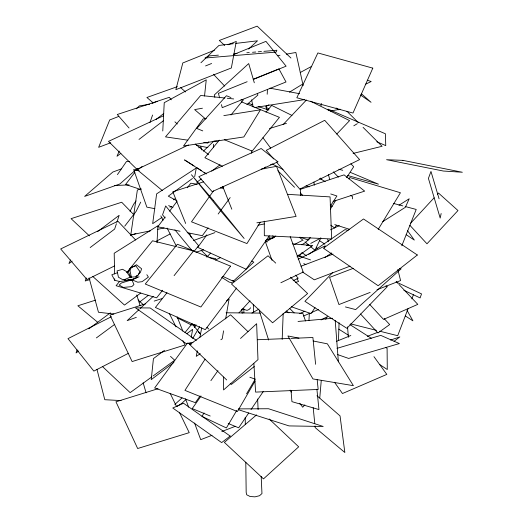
<?xml version="1.0" encoding="UTF-8"?>
<svg xmlns="http://www.w3.org/2000/svg" width="523" height="523" viewBox="0 0 523 523"><rect width="100%" height="100%" fill="white"/><g stroke="black" fill="none" stroke-linecap="round" stroke-linejoin="round"><path stroke-width="0.78" d="M223.641 377.076L223.563 389.936L257.983 359.647L256.643 323.711L240.508 338.466M338.473 340.604L339.087 322.665M282.191 339.394L283.185 313.297M162.771 130.979L164.242 102.678L206.245 79.836L204.532 96.036M157.031 242.764L157.913 225.74L114.197 253.243L114.629 273.96M266.357 109.732L266.58 105.659M267.194 94.245L267.456 89.348M308.943 320.625L309.348 313.408M251.668 153.232L251.811 150.807M213.364 147.512L213.619 144.263M319.769 397.938L321.272 380.306M321.011 105.796L321.331 103.43M223.583 330.856L222.21 338.832L220.876 339.734M225.648 318.893L229.087 298.96L226.479 300.875M189.947 344.624L190.228 343.016M191.222 337.394L192.634 329.359L186.757 333.746M194.687 176.682L196.308 167.994L156.632 193.87L152.677 223.654L162.019 217.359M197.321 350.835L196.256 356.366L200.25 353.672M199.891 337.394L201.708 327.908M441.144 213.521L440.189 218.084L428.422 178.395L430.978 171.446L439.085 198.799M77.051 349.867L76.057 352.953L78.679 351.011M116.4 223.733L114.648 229.074L90.191 247.536M116.897 222.203L119.152 215.332L97.736 231.532M149.938 122.644L152.579 115.034M86.328 277.961L85.242 280.982L89.884 279.563M408.09 308.635L397.696 335.72L379.659 331.177M411.843 298.855L413.575 294.344M401.801 245.784L416.203 209.442L405.188 206.526M119.224 151.127L116.989 156.285L120.872 153.311M70.553 259.911L68.951 263.566L72.167 261.14M324.286 248.026L325.26 245.81L298.169 259.231M320.861 237.939L314.951 250.236L310.584 246.601M140.72 202.139L136.065 211.462L124.729 226.171M130.031 211.364L133.685 204.133L136.091 200.956M255.008 381.202L237.416 411.529L184.933 390.38L205.108 359.131M194.314 327.437L195.543 325.358M192.634 338.623L199.655 326.64M236.684 410.529L226.387 427.945L201.963 416.413L204.042 412.954M246.575 393.812L254.819 379.881M378.201 229.401L400.422 192.752L349.763 177.532L348.919 178.905M330.307 209.18L335.805 200.237M260.271 222.262L246.954 243.561L191.496 221.83L213.469 190.895M315.036 307.452L311.12 313.65L291.291 306.746M309.766 238.011L308.452 240.044L300.019 237.2M330.34 206.154L336.904 195.988L330.732 193.955M346.592 177.624L353.698 166.713L350.855 163.81M336.394 225.335L334.648 228.008L330.732 225.165M325.705 319.272L327.496 316.618L321.044 319.939M248.739 412.941L238.665 427.807L228.185 423.467M251.027 409.561L263.389 391.315M117.427 174.61L126.494 161.496L129.717 161.385M269.306 235.808L246.124 269.208L197.733 247.366L206.86 234.827M200.061 395.989L195.347 402.658L154.664 387.948L187.411 343.16L191.268 344.369M210.9 380.646L217.967 370.644M299.13 256.401L301.425 253.158M201.067 396.068L192.235 408.581L210.207 416.02M208.095 227.806L202.336 235.69L187.208 232.67M218.176 214.005L230.179 197.57M236.612 287.996L205.304 329.673L155.403 307.478L166.987 292.697M165.144 217.038L157.743 226.792L180.043 231.244M169.583 211.181L176.983 201.427M187.339 187.764L190.79 183.213L197.171 184.227M134.882 172.309L125.605 184.456L141.007 189.614M136.346 170.393L137.817 168.478M194.634 326.764L196.105 324.855M263.938 168.89L265.442 166.974M162.62 290.232L156.632 297.842L116.093 285.708L119.682 281.276M174.094 275.647L193.556 250.916L177.781 247.019M194.353 251.066L198.583 245.712L165.667 205.964L162.548 214.861L165.118 217.98M184.965 332.628L192.026 323.77L200.316 333.798M126.873 272.424L152.546 240.789L176.205 246.634M219.3 140.138L204.885 157.73L222.452 166.301M208.801 141.857L207.768 143.106L203.78 142.524M230.97 114.968L243.339 99.965L240.926 99.71M265.952 112.203L271.705 105.417L291.952 115.433M239.018 312.826L250.033 300.823M250.661 307.779L249.164 309.42L247.222 310.322M304.837 404.867L302.68 407.221L299.777 403.279M410.398 223.491L434.09 197.825M437.398 194.242L438.496 193.046L457.978 210.547L426.977 243.796L409.849 225.282M206.814 257.126L210.664 253.008M283.113 124.566L306.419 100.004M336.747 134.078L349.586 120.623L310.59 101.214M332.706 272.509L304.916 301.333L346.886 328.326L387.353 286.617L385.954 285.78M136.457 108.81L139.314 105.914L149.709 104.267M310.368 237.592L305.275 242.75L301.778 244.797M200.943 62.747L218.967 45.429L233.415 43.697M203.401 151.16L214.005 140.994L217.267 141.014M139.026 309.59L127.161 320.658L136.326 317.35M140.21 308.485L153.259 296.312M233.127 281.374L253.812 262.121L251.635 261.042M248.602 49.057L257.499 40.807L235.821 43.409M174.806 404.469L182.03 397.905M185.913 399.605L181.743 403.383L177.016 406.417M136.98 168.824L119.865 183.978L84.628 196.406L112.831 172.041L121.238 168.942M246.915 104.626L257.872 95.075L257.427 93.539M136.137 276.164L137.34 275.131M138.543 274.091L140.341 272.542L141.609 268.77L136.483 264.743L129.828 268.613L128.566 272.274L131.012 277.746M256.558 414.883L224.367 442.38L263.494 478.885L298.685 446.819L269.162 418.975M254.237 366.545L231.382 384.438L230.212 383.32M156.076 119.407L163.771 113.504M138.994 139.432L163.581 120.597M139.53 302.098L148.401 295.292M394.087 341.297L399.873 336.877L390.642 340.055M142.079 166.53L137.536 169.995L162.346 190.568M173.911 362.387L151.225 379.639L153.435 358.601L164.542 350.312M173.505 199.825L174.8 198.858M196.792 182.305L201.322 178.899M211.671 171.113L220.078 164.784M88.812 328.843L110.379 312.839M140.805 292.972L124.494 305.072L92.636 276.334M96.382 337.91L114.74 324.332M127.9 279.635L131.927 279.792L133.934 284.597L131.789 286.63L123.369 287.421L119.146 285.061L121.388 282.995L131.927 279.792L133.241 278.824M135.875 276.889L138.503 274.948L139.706 271.391L135.882 265.874L131.188 267.39L130.031 270.842L131.45 277.556M192.471 178.467L168.295 196.158L176.905 200.812M151.781 376.913L130.149 392.642L102.521 366.584M153.095 375.959L174.728 360.229L170.491 356.385M297.012 256.871L312.715 245.529L292.501 243.875M324.973 257.506L331.634 252.949M308.766 254.289L345.043 229.584L348.102 230.48M267.698 239.887L270.398 238.076L268.489 236.586M127.076 272.359L128.442 271.476M398.977 205.258L409.208 198.753L405.384 207.291L382.771 221.628M268.966 104.757L265.547 106.855L268.94 109.124M289.467 92.166L301.771 84.615L303.118 85.53M353.803 125.808L357.281 123.683M275.784 236.03L265.534 242.201L272.032 260.369M251.923 313.074L258.97 309.093M300.254 72.494L311.708 66.329M306.439 245.673L308.59 244.535M310.747 243.398L320.808 238.083M156.495 241.103L170.191 233.925M294.279 244.587L302.183 240.508M128.508 353.26L93.852 371.108L67.99 338.643L111.412 316.716M293.135 280.766L298.202 278.223L295.573 275.163M114.511 265.952L87.001 279.537L60.681 248.955L117.923 221.236L135.653 240.018M299.738 313.689L304.87 311.192M365.335 84.334L371.167 81.516L367.329 80.215M215.502 259.996L220.608 257.538M330.562 229.806L339.27 225.609M280.871 282.74L303.242 272.025L290.18 236.579M188.411 144.982L136.993 169.393L108.47 141.387L163.601 115.72M192.889 325.77L195.072 324.763M268.868 239.22L274.072 236.926M198.668 147.826L200.904 146.852L201.786 149.918M117.597 272.646L111.811 274.784L114.759 280.328L119.76 281.524L131.927 279.792L137.614 277.314L137.222 276.811L130.168 277.144L124.101 279.792L124.566 280.302L131.927 279.792L139.079 276.765M303.517 316.016L310.237 313.094M311.728 312.44L318.442 309.518M251.334 104.862L252.825 104.227M205.559 65.944L211.599 63.486M233.487 54.582L265.946 41.369L286.114 66.179L253.681 79.28M336.564 341.316L350.835 335.505M214.437 50.228L182.808 62.963L175.865 89.668L231.343 67.983L236.278 41.428L227.995 44.762M247.15 81.719L218.405 93.329L219.621 97.853M253.197 79.274L278.916 68.886L286.003 81.98L222.249 107.646L221.438 104.633M118.767 116.42L109.693 119.963L98.644 147.316L110.752 142.74M152.049 103.41L157.338 101.338M370.147 292.409L338.95 304.556L329.575 277.406L353.208 268.358M376.998 289.742L400.585 280.563L397.8 269.495M212.024 435.299L200.721 439.666L194.536 423.035M221.824 431.514L235.389 426.271M367.29 336.354L377.913 332.275M350.031 266.168L314.303 279.825L302.379 271.908M301 266.22L333.02 254.106M193.471 240.541L214.881 232.624M177.382 86.635L146.917 97.487L153.03 102.776M300.071 189.431L344.056 174.865L364.668 191.117L333.099 201.427M203.552 181.834L172.812 191.778L185.665 223.471M169.883 207.141L171.433 206.644M130.443 235.343L135.869 233.598M195.824 252.282L203.604 249.798M95.631 300.117L77.868 305.772L97.834 322.41M145.642 303.798L109.98 315.101L132.136 361.556L185.037 344.984L182.873 340.636M154.174 301.091L161.927 298.633M158.057 388.713L115.962 401.808L137.66 448.512L189.234 432.658L179.35 412.268M269.423 128.54L286.454 123.33M337.002 348.344L380.751 335.38L399.369 343.559L348.651 358.438L337.387 354.522M295.384 282.361L298.528 281.551L297.09 278.635M141.282 188.94L137.379 189.941L130.789 234.912L150.604 230.787M266.449 239.671L273.49 237.9M353.11 153.422L382.091 146.29L363.073 127.357M157.737 229.303L164.078 227.982M257.931 225.269L264.292 223.942M330.451 111.085L340.055 109.209M202.434 108.215L194.628 109.608L205.702 119.074M261.31 169.086L276.53 166.353L296.11 216.404L256.871 222.818M277.628 55.693L280.008 55.275M286.349 54.163L295.868 52.49L303.033 85.046M254.891 107.522L304.576 99.599M206.324 118.388L203.14 118.898L183.501 146.009L243.849 136.948L260.454 109.817L223.837 115.616M270.548 164.647L272.954 164.3M192.967 342.532L186.07 343.506L135.522 307.857L150.16 307.962L196.347 340.381M298.038 321.455L332.608 318.272M218.411 55.144L209.475 55.889L204.964 58.027L276.111 52.084L276.876 50.254L263.886 51.339M233.84 53.856L237.089 53.581M246.83 52.771L249.268 52.562M252.517 52.293L255.767 52.019M258.199 51.816L261.448 51.548M114.557 185.534L129.07 184.887M257.381 339.734L289.219 338.453M290.853 338.388L312.898 337.505L315.617 364.289M238.325 408.894L268.508 408.738L323.214 426.48L289.049 425.912L238.187 409.646M226.093 312.787L260.349 313.094M125.487 279.544L122.271 279.419L118.446 277.229L117.087 270.907L122.565 269.273L126.435 271.509L130.234 277.242M121.094 400.579L104.783 399.709L96.958 369.323M287.768 194.36L330.059 196.896L331.674 238.985L264.324 235.703L264.278 221.183M285.1 312.277L302.843 313.355L305.517 320.965M399.585 268.665L401.148 268.809L355.686 309.583L345.422 306.929M224.831 98.01L200.682 95.467L165.497 136.882L187.829 140.171M227.244 98.265L233.683 98.945M246.679 310.27L242.574 308.962M113.851 314.029L98.474 312.257L89.1 277.876M209.488 257.695L215.796 258.571M220.307 187.92L223.498 188.43M269.946 88.171L299.62 93.702M154.867 208.697L146.858 207.128L133.653 169.517L139.203 170.746M298.96 338.159L287.911 335.956L312.957 378.927L353.378 385.667L327.378 343.827L313.172 340.996M232.147 282.721L229.198 282.106L221.608 277.288M196.681 145.296L207.866 147.636M350.645 323.861L376.521 330.386M393.388 203.408L402.828 205.905M338.826 169.204L342.742 170.295M347.429 175.447L378.456 184.168L350.573 172.472M334.766 224.602L349.521 229.316M248.164 103.293L252.759 104.796M258.127 106.542L268.855 110.039M306.033 185.828L309.119 186.842M297.495 255.479L310.544 259.918M249.85 377.246L255.231 379.188M222.21 186.757L223.726 187.345M230.924 97.553L226.452 95.729L196.772 128.442L202.761 130.894M241.371 101.822L279.432 117.355L252.171 151.114L224.472 139.778M131.927 279.792L137.791 282.224L142.093 281.675L148.408 277.092L146.826 274.706M376.763 141.733L385.745 145.623L385.412 133.777L328.052 109.144L328.411 110.654M222.687 276.334L234.415 281.734M168.635 205.598L172.956 207.598M396.512 282.145L421.531 293.9L420.119 297.933L403.874 290.278M303.752 263.585L305.922 264.625M177.029 317.703L191.451 325.038M272.117 163.921L283.028 169.478M319.54 178.415L325.254 181.559M350.266 195.295L352.41 196.471L352.554 198.917M193.909 165.811L184.514 159.901L206.324 173.969M338.78 329.15L348.416 335.223M349.965 324.613L371.284 338.244M385.726 347.475L387.105 348.357L387.275 369.513L379.75 364.596M405.364 315.964L412.915 320.828L407.064 310.381M196.596 167.497L201.401 170.596M204.14 172.368L205.513 173.25M319.357 240.593L324.803 244.123M406.175 234.67L414.34 240.09L407.463 230.558M336.093 108.013L338.786 109.85M361.458 93.826L371.055 102.292L360.406 94.964M286.284 311.008L288.958 312.852M330.196 205.049L332.17 206.48M301.882 252.504L306.478 255.845M316.428 247.647L317.716 248.595M195.164 144.002L208.585 154.658M299.365 237.246L303.105 240.364M304.974 241.92L309.341 245.562M320.684 178.062L321.906 179.114M316.971 395.734L340.042 415.909L344.847 452.506L315.199 427.631L315.036 426.036M180.716 87.694L185.554 91.963M174.93 121.852L177.323 123.997M138.059 299.888L143.446 304.811M224.713 45.436L219.307 40.461L257.159 26.15L290.938 58.027M272.673 235.795L274.412 237.422M206.905 327.326L208.684 328.993M89.4 235.88L71.082 218.66L121.702 202.238L134.136 215.045M298.914 254.806L301.241 257.009M275.719 263.102L268.044 255.767L231.467 283.982L272.594 322.776L307.616 293.553L290.487 277.203M226.694 379.953L189.764 344.618L230.571 314.82L248.033 331.687M201.185 250.288L208.121 257.022M198.243 331.844L200.551 334.105M277.824 170.714L294.521 187.267M300.28 192.974L302.582 195.256M346.939 111.294L358.464 122.768M289.526 308.302L294.129 312.898M333.308 171.871L338.394 177.134M213.423 74.24L224.668 86.086M396.127 281.466L397.794 283.224M398.905 284.401L417.805 304.366L383.542 319.409L369.754 304.478M384.196 318.631L389.674 324.561L377.933 332.988L360.51 313.957M129.044 127.998L117.276 114.511L169.315 97.311L171.309 99.821M273.699 158.953L266.246 150.336L324.718 120.316L359.595 159.613L299.803 189.104L276.366 162.025M265.553 240.26L267.135 242.097M232.807 280.302L233.853 281.531M174.891 229.819L192.386 251.014M262.945 137.726L270.698 148.166M290.102 390.145L291.553 392.113M373.971 356.679L386.817 374.396L342.467 393.531L334.517 382.261M160.842 215.907L163.052 220.209M167.099 228.093L176.303 246.006M169.511 313.839L176.009 326.875M170.165 393.329L176.526 406.443M189.646 233.278L191.483 237.808M222.765 186.521L231.813 209.2M177.166 316.84L182.86 331.137M185.547 398.84L188.64 407.156M259.29 310.714L268.626 340.035M136.758 294.972L140.157 305.837M143.139 382.79L146.087 392.812M254.302 82.784L248.713 63.577L214.286 94.977L214.861 97.33M328.444 174.669L329.706 179.389M327.725 239.266L328.267 241.652M251.602 99.828L253.119 106.98M313.918 182.037L314.284 185.22M241.718 309.243L242.175 313.284M317.18 379.711L318.167 389.452L255.597 392.1L253.89 363.57M316.905 389.256L318.952 409.581L291.939 401.651L291.004 390.426M313.192 407.698L314.794 423.643M347.54 326.862L348.39 337.276M335.204 320.488L338.374 361.87M300.346 188.339L300.797 195.674M253.295 304.438L253.668 312.591M257.63 398.997L258.114 409.594M261.18 476.44L261.964 493.555L259.513 495.726L254.956 496.85L250.046 496.484L246.693 494.771L246.176 492.391L245.79 462.195M114.727 278.746L114.759 280.341M243.842 308.779L243.895 312.859M245.222 417.315L245.313 424.656M372.801 68.14L352.992 113.046L296.835 97.768L317.873 52.934L372.801 68.14M230.565 266.148L200.884 307.014L145.27 284.028L177.382 244.234L230.565 266.148M417.328 255.002L378.155 285.728L323.417 248.216L363.511 218.974L417.328 255.002M230.179 436.071L221.654 442.589L172.767 408.012L183.534 403.253L230.179 436.071M277.903 161.803L212.175 191.64L198.845 176.663L261.16 148.512L277.903 161.803M402.926 160.371L386.575 159.705L443.314 171.028L462.319 172.25L402.926 160.371M213.351 200.374L191.438 174.734L221.615 212.024L244.136 238.481L213.351 200.374"/></g></svg>
